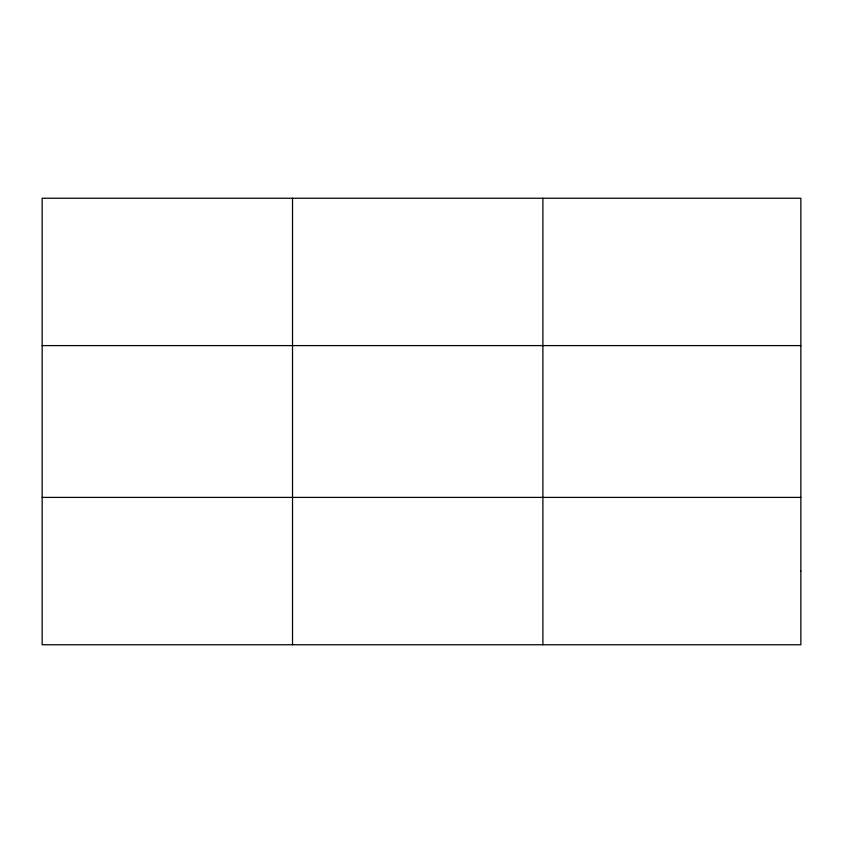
<?xml version="1.0" encoding="UTF-8"?>
<svg xmlns="http://www.w3.org/2000/svg" width="843" height="843" viewBox="0 0 843 843"><rect width="100%" height="100%" fill="white"/><g stroke="black" fill="none" stroke-linecap="round" stroke-linejoin="round"><path stroke-width="1.26" d="M292.521 198.242L292.521 644.758M542.892 198.242L542.892 644.758M42.15 345.598L800.85 345.598M42.15 497.402L800.85 497.402M800.85 571.08L800.85 644.758L42.15 644.758L42.15 198.242L800.85 198.242L800.85 571.08"/></g></svg>
